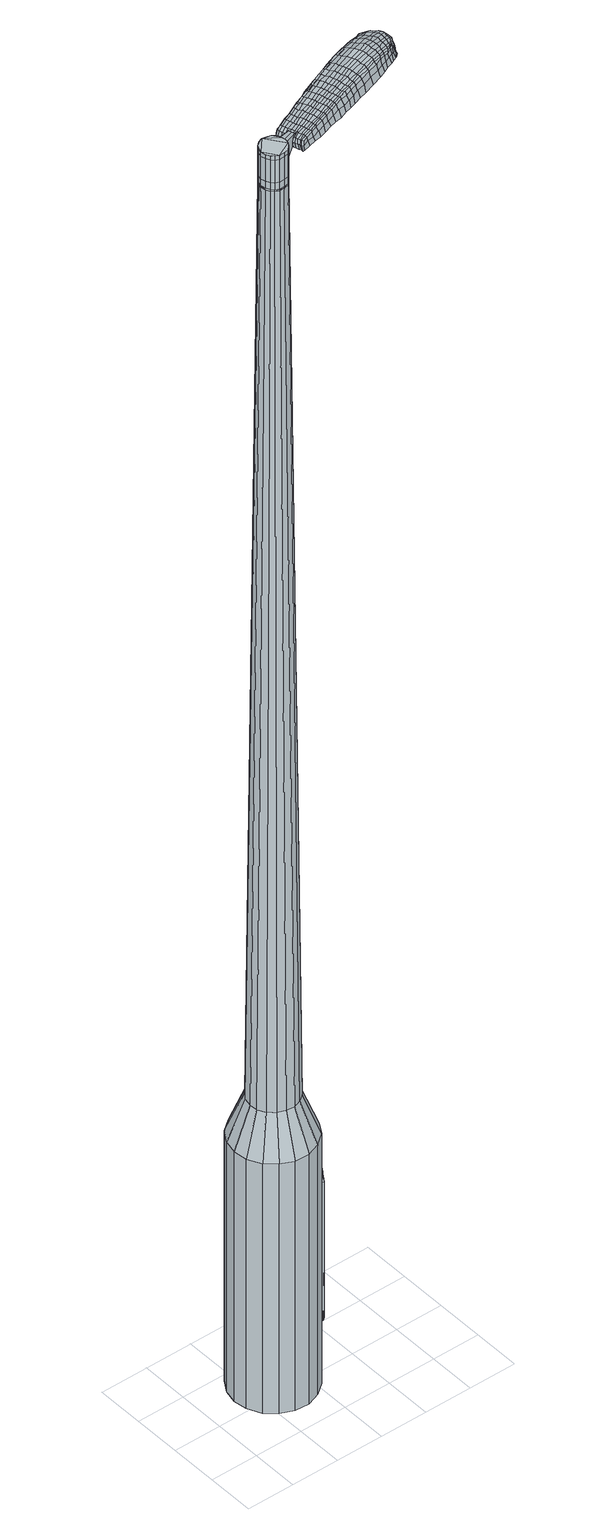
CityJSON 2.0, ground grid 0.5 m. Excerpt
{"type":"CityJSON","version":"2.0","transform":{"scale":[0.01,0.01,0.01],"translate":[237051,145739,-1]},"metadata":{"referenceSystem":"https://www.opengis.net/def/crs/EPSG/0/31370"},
"CityObjects":{
"object1":{"type":"GenericCityObject","attributes":{"cluster":571,"mean_distance_to_centroid":0.289,"new_centroid_x":237051.72,"new_centroid_y":145739.63,"mean_distance_to_camera":11.77,"H1":31.03,"H2":30.13,"Z_final":115.32,"cluster2":-1,"proj_x":237053.85,"proj_y":145746.33,"id_line":84815,"bearing_l":107.63,"distance":7.03,"orientation":"right","G_obj":17.63},"geometry":[{"type":"MultiSurface","lod":"2","boundaries":[[[0,1,2,3]],[[1,4,5,2]],[[4,6,7,5]],[[6,8,9,7]],[[8,10,11,9]],[[10,12,13,11]],[[12,14,15,13]],[[14,16,17,15]],[[16,18,19,17]],[[18,20,21,19]],[[20,22,23,21]],[[22,24,25,23]],[[24,26,27,25]],[[26,28,29,27]],[[28,30,31,29]],[[30,32,33,31]],[[32,34,35,33]],[[34,0,3,35]],[[36,37,38,39]],[[38,40,41,42]],[[41,43,42]],[[42,44,45,46]],[[45,47,46]],[[46,48,49,50]],[[49,51,50]],[[42,46,50,38]],[[50,52,39,38]],[[53,36,39]],[[2,5,7,35]],[[7,9,11,15]],[[11,13,15]],[[15,17,19,23]],[[19,21,23]],[[23,25,27,31]],[[27,29,31]],[[15,23,31,7]],[[31,33,35,7]],[[3,2,35]],[[1,0,54,55]],[[0,34,56,54]],[[34,32,57,56]],[[32,30,58,57]],[[30,28,59,58]],[[28,26,60,59]],[[26,24,61,60]],[[24,22,62,61]],[[22,20,63,62]],[[20,18,64,63]],[[18,16,65,64]],[[16,14,66,65]],[[14,12,67,66]],[[12,10,68,67]],[[10,8,69,68]],[[8,6,70,69]],[[6,4,71,70]],[[4,1,55,71]],[[55,54,72,73]],[[54,56,74,72]],[[56,57,75,74]],[[57,58,76,75]],[[58,59,77,76]],[[59,60,78,77]],[[60,61,79,78]],[[61,62,80,79]],[[62,63,81,80]],[[63,64,82,81]],[[64,65,83,82]],[[65,66,84,83]],[[66,67,85,84]],[[67,68,86,85]],[[68,69,87,86]],[[69,70,88,87]],[[70,71,89,88]],[[71,55,73,89]],[[72,90,91,92]],[[93,94,90,72]],[[95,96,94,93]],[[76,97,96,95]],[[98,99,97,76]],[[78,100,99,98]],[[101,102,100,78]],[[80,103,102,101]],[[104,105,103,80]],[[82,106,105,104]],[[83,107,106,82]],[[84,108,107,83]],[[109,110,108,84]],[[111,112,110,109]],[[113,114,112,111]],[[115,116,114,113]],[[117,118,116,115]],[[92,91,118,117]],[[119,120,121,122]],[[123,119,122,124]],[[125,123,124,126]],[[127,125,126,128]],[[129,127,128,130]],[[131,129,130,132]],[[133,131,132,134]],[[135,133,134,136]],[[137,135,136,138]],[[139,137,138,140]],[[141,139,140,142]],[[143,141,142,144]],[[145,143,144,146]],[[147,145,146,148]],[[149,147,148,150]],[[151,149,150,152]],[[73,72,92]],[[74,93,72]],[[74,75,95,93]],[[75,76,95]],[[77,98,76]],[[77,78,98]],[[79,101,78]],[[79,80,101]],[[81,104,80]],[[81,82,104]],[[85,109,84]],[[85,86,111,109]],[[86,87,113,111]],[[87,88,115,113]],[[88,89,117,115]],[[89,73,92,117]],[[153,91,90]],[[153,154,118,91]],[[154,155,116,118]],[[155,156,114,116]],[[156,157,112,114]],[[157,158,110,112]],[[158,108,110]],[[159,105,106]],[[159,103,105]],[[160,102,103]],[[160,100,102]],[[161,99,100]],[[161,97,99]],[[162,96,97]],[[162,163,94,96]],[[163,90,94]],[[39,52,151,164]],[[153,90,165,152]],[[53,39,164,120]],[[90,163,121,165]],[[36,53,120,119]],[[163,162,122,121]],[[37,36,119,123]],[[162,97,124,122]],[[38,37,123,125]],[[97,161,126,124]],[[40,38,125,127]],[[161,100,128,126]],[[41,40,127,129]],[[100,160,130,128]],[[43,41,129,131]],[[160,103,132,130]],[[42,43,131,133]],[[103,159,134,132]],[[44,42,133,135]],[[159,106,136,134]],[[45,44,135,137]],[[106,107,138,136]],[[47,45,137,139]],[[107,108,140,138]],[[46,47,139,141]],[[108,158,142,140]],[[48,46,141,143]],[[158,157,144,142]],[[49,48,143,145]],[[157,156,146,144]],[[51,49,145,147]],[[156,155,148,146]],[[50,51,147,149]],[[155,154,150,148]],[[52,50,149,151]],[[154,153,152,150]],[[151,152,166,167]],[[152,165,168,166]],[[165,121,169,168]],[[121,120,170,169]],[[120,164,171,170]],[[164,151,167,171]],[[172,173,174,175]],[[176,172,175,177]],[[172,176,178,179]],[[173,172,179,180]],[[181,182,183,184]],[[185,181,184,186]],[[181,185,187,188]],[[182,181,188,189]],[[190,191,192,193]],[[194,190,193,195]],[[190,194,196,197]],[[191,190,197,198]],[[199,200,201,202]],[[203,199,202,204]],[[199,203,205,206]],[[200,199,206,207]],[[208,209,210,211]],[[212,208,211,213]],[[208,212,214,215]],[[209,208,215,216]],[[217,218,219,220]],[[221,217,220,222]],[[217,221,223,224]],[[218,217,224,225]],[[226,227,228,229]],[[218,226,229,219]],[[226,218,225,230]],[[227,226,230,231]],[[232,233,234,235]],[[227,232,235,228]],[[232,227,231,236]],[[233,232,236,237]],[[238,176,177,239]],[[233,238,239,234]],[[238,233,237,240]],[[176,238,240,178]],[[241,242,243,244]],[[245,241,244,246]],[[241,245,247,248]],[[242,241,248,249]],[[250,251,252,253]],[[242,250,253,243]],[[250,242,249,254]],[[251,250,254,255]],[[256,257,258,259]],[[251,256,259,252]],[[256,251,255,260]],[[257,256,260,261]],[[262,263,264,265]],[[257,262,265,258]],[[262,257,261,266]],[[263,262,266,267]],[[268,173,180,269]],[[263,268,269,264]],[[268,263,267,270]],[[173,268,270,174]],[[271,272,273,274]],[[275,271,274,276]],[[271,275,277,278]],[[272,271,278,279]],[[280,281,282,283]],[[272,280,283,273]],[[280,272,279,284]],[[281,280,284,285]],[[286,287,288,289]],[[281,286,289,282]],[[286,281,285,290]],[[287,286,290,291]],[[292,185,186,293]],[[287,292,293,288]],[[292,287,291,294]],[[185,292,294,187]],[[295,296,297,298]],[[299,295,298,300]],[[295,299,301,302]],[[296,295,302,303]],[[304,305,306,307]],[[296,304,307,297]],[[304,296,303,308]],[[305,304,308,309]],[[310,311,312,313]],[[305,310,313,306]],[[310,305,309,314]],[[311,310,314,315]],[[316,317,318,319]],[[311,316,319,312]],[[316,311,315,320]],[[317,316,320,321]],[[322,182,189,323]],[[317,322,323,318]],[[322,317,321,324]],[[182,322,324,183]],[[325,211,210,326]],[[327,325,326,328]],[[325,327,329,330]],[[211,325,330,213]],[[331,327,328,332]],[[333,331,332,334]],[[331,333,335,336]],[[327,331,336,329]],[[337,333,334,338]],[[339,337,338,340]],[[337,339,341,342]],[[333,337,342,335]],[[343,339,340,344]],[[345,343,344,346]],[[343,345,347,348]],[[339,343,348,341]],[[349,345,346,350]],[[200,349,350,201]],[[349,200,207,351]],[[345,349,351,347]],[[352,353,198,197]],[[354,352,197,196]],[[352,354,355,356]],[[353,352,356,357]],[[358,359,357,356]],[[360,358,356,355]],[[358,360,361,362]],[[359,358,362,363]],[[364,365,363,362]],[[366,364,362,361]],[[364,366,367,368]],[[365,364,368,369]],[[370,371,369,368]],[[372,370,368,367]],[[370,372,205,203]],[[371,370,203,204]],[[373,374,375,376]],[[275,373,376,277]],[[373,275,276,377]],[[374,373,377,378]],[[379,194,195,380]],[[374,379,380,375]],[[379,374,378,381]],[[194,379,381,196]],[[382,383,384,385]],[[221,382,385,223]],[[382,221,222,386]],[[383,382,386,387]],[[388,389,390,391]],[[383,388,391,384]],[[388,383,387,392]],[[389,388,392,393]],[[394,191,198,395]],[[389,394,395,390]],[[394,389,393,396]],[[191,394,396,192]],[[397,398,399,400]],[[179,397,400,180]],[[397,179,178,401]],[[398,397,401,402]],[[403,404,405,406]],[[398,403,406,399]],[[403,398,402,407]],[[404,403,407,408]],[[409,202,201,410]],[[404,409,410,405]],[[409,404,408,411]],[[202,409,411,204]],[[412,413,414,415]],[[184,412,415,186]],[[412,184,183,416]],[[413,412,416,417]],[[418,206,205,419]],[[413,418,419,414]],[[418,413,417,420]],[[206,418,420,207]],[[421,422,423,424]],[[299,421,424,301]],[[421,299,300,425]],[[422,421,425,426]],[[427,212,213,428]],[[422,427,428,423]],[[427,422,426,429]],[[212,427,429,214]],[[430,431,432,433]],[[245,430,433,247]],[[430,245,246,434]],[[431,430,434,435]],[[436,437,438,439]],[[431,436,439,432]],[[436,431,435,440]],[[437,436,440,441]],[[442,209,216,443]],[[437,442,443,438]],[[442,437,441,444]],[[209,442,444,210]],[[445,446,435,434]],[[244,445,434,246]],[[445,244,243,447]],[[446,445,447,448]],[[449,450,441,440]],[[446,449,440,435]],[[449,446,448,451]],[[450,449,451,452]],[[453,326,210,444]],[[450,453,444,441]],[[453,450,452,454]],[[326,453,454,328]],[[455,456,457,458]],[[302,455,458,303]],[[455,302,301,424]],[[456,455,424,423]],[[459,330,329,460]],[[456,459,460,457]],[[459,456,423,428]],[[330,459,428,213]],[[461,462,448,447]],[[253,461,447,243]],[[461,253,252,463]],[[462,461,463,464]],[[465,466,452,451]],[[462,465,451,448]],[[465,462,464,467]],[[466,465,467,468]],[[469,332,328,454]],[[466,469,454,452]],[[469,466,468,470]],[[332,469,470,334]],[[471,472,473,474]],[[308,471,474,309]],[[471,308,303,458]],[[472,471,458,457]],[[475,336,335,476]],[[472,475,476,473]],[[475,472,457,460]],[[336,475,460,329]],[[477,478,464,463]],[[259,477,463,252]],[[477,259,258,479]],[[478,477,479,480]],[[481,482,468,467]],[[478,481,467,464]],[[481,478,480,483]],[[482,481,483,484]],[[485,338,334,470]],[[482,485,470,468]],[[485,482,484,486]],[[338,485,486,340]],[[487,488,489,490]],[[314,487,490,315]],[[487,314,309,474]],[[488,487,474,473]],[[491,342,341,492]],[[488,491,492,489]],[[491,488,473,476]],[[342,491,476,335]],[[493,494,480,479]],[[265,493,479,258]],[[493,265,264,495]],[[494,493,495,496]],[[497,498,484,483]],[[494,497,483,480]],[[497,494,496,499]],[[498,497,499,500]],[[501,344,340,486]],[[498,501,486,484]],[[501,498,500,502]],[[344,501,502,346]],[[503,504,505,506]],[[320,503,506,321]],[[503,320,315,490]],[[504,503,490,489]],[[507,348,347,508]],[[504,507,508,505]],[[507,504,489,492]],[[348,507,492,341]],[[509,510,496,495]],[[269,509,495,264]],[[509,269,180,400]],[[510,509,400,399]],[[511,512,500,499]],[[510,511,499,496]],[[511,510,399,406]],[[512,511,406,405]],[[513,350,346,502]],[[512,513,502,500]],[[513,512,405,410]],[[350,513,410,201]],[[514,515,417,416]],[[324,514,416,183]],[[514,324,321,506]],[[515,514,506,505]],[[516,351,207,420]],[[515,516,420,417]],[[516,515,505,508]],[[351,516,508,347]],[[517,518,378,377]],[[274,517,377,276]],[[517,274,273,519]],[[518,517,519,520]],[[521,354,196,381]],[[518,521,381,378]],[[521,518,520,522]],[[354,521,522,355]],[[523,524,525,526]],[[224,523,526,225]],[[523,224,223,385]],[[524,523,385,384]],[[527,528,529,530]],[[524,527,530,525]],[[527,524,384,391]],[[528,527,391,390]],[[531,353,357,532]],[[528,531,532,529]],[[531,528,390,395]],[[353,531,395,198]],[[533,534,520,519]],[[283,533,519,273]],[[533,283,282,535]],[[534,533,535,536]],[[537,360,355,522]],[[534,537,522,520]],[[537,534,536,538]],[[360,537,538,361]],[[539,540,541,542]],[[230,539,542,231]],[[539,230,225,526]],[[540,539,526,525]],[[543,544,545,546]],[[540,543,546,541]],[[543,540,525,530]],[[544,543,530,529]],[[547,359,363,548]],[[544,547,548,545]],[[547,544,529,532]],[[359,547,532,357]],[[549,550,536,535]],[[289,549,535,282]],[[549,289,288,551]],[[550,549,551,552]],[[553,366,361,538]],[[550,553,538,536]],[[553,550,552,554]],[[366,553,554,367]],[[555,556,557,558]],[[236,555,558,237]],[[555,236,231,542]],[[556,555,542,541]],[[559,560,561,562]],[[556,559,562,557]],[[559,556,541,546]],[[560,559,546,545]],[[563,365,369,564]],[[560,563,564,561]],[[563,560,545,548]],[[365,563,548,363]],[[565,566,552,551]],[[293,565,551,288]],[[565,293,186,415]],[[566,565,415,414]],[[567,372,367,554]],[[566,567,554,552]],[[567,566,414,419]],[[372,567,419,205]],[[568,569,402,401]],[[240,568,401,178]],[[568,240,237,558]],[[569,568,558,557]],[[570,571,408,407]],[[569,570,407,402]],[[570,569,557,562]],[[571,570,562,561]],[[572,371,204,411]],[[571,572,411,408]],[[572,571,561,564]],[[371,572,564,369]],[[573,574,575,576]],[[576,575,577,578]],[[579,577,575,580]],[[580,575,574,581]],[[582,583,584,585]],[[585,584,586,587]],[[588,586,584,589]],[[589,584,583,590]],[[591,592,593,594]],[[594,593,595,596]],[[597,595,593,598]],[[598,593,592,599]],[[600,601,602,603]],[[603,602,604,605]],[[606,604,602,607]],[[607,602,601,608]],[[609,610,611,612]],[[612,611,613,614]],[[615,613,611,616]],[[616,611,610,617]],[[618,619,620,621]],[[621,620,622,623]],[[624,622,620,625]],[[625,620,619,626]],[[627,628,629,630]],[[630,629,619,618]],[[626,619,629,631]],[[631,629,628,632]],[[633,634,635,636]],[[636,635,628,627]],[[632,628,635,637]],[[637,635,634,638]],[[578,577,639,640]],[[640,639,634,633]],[[638,634,639,641]],[[641,639,577,579]],[[642,643,644,645]],[[645,644,646,647]],[[648,646,644,649]],[[649,644,643,650]],[[651,652,653,654]],[[654,653,643,642]],[[650,643,653,655]],[[655,653,652,656]],[[657,658,659,660]],[[660,659,652,651]],[[656,652,659,661]],[[661,659,658,662]],[[663,664,665,666]],[[666,665,658,657]],[[662,658,665,667]],[[667,665,664,668]],[[581,574,669,670]],[[670,669,664,663]],[[668,664,669,671]],[[671,669,574,573]],[[672,673,674,675]],[[675,674,676,677]],[[678,676,674,679]],[[679,674,673,680]],[[681,682,683,684]],[[684,683,673,672]],[[680,673,683,685]],[[685,683,682,686]],[[687,688,689,690]],[[690,689,682,681]],[[686,682,689,691]],[[691,689,688,692]],[[587,586,693,694]],[[694,693,688,687]],[[692,688,693,695]],[[695,693,586,588]],[[696,697,698,699]],[[699,698,700,701]],[[702,700,698,703]],[[703,698,697,704]],[[705,706,707,708]],[[708,707,697,696]],[[704,697,707,709]],[[709,707,706,710]],[[711,712,713,714]],[[714,713,706,705]],[[710,706,713,715]],[[715,713,712,716]],[[717,718,719,720]],[[720,719,712,711]],[[716,712,719,721]],[[721,719,718,722]],[[590,583,723,724]],[[724,723,718,717]],[[722,718,723,725]],[[725,723,583,582]],[[609,612,726,727]],[[727,726,728,729]],[[730,728,726,731]],[[731,726,612,614]],[[729,728,732,733]],[[733,732,734,735]],[[736,734,732,737]],[[737,732,728,730]],[[735,734,738,739]],[[739,738,740,741]],[[742,740,738,743]],[[743,738,734,736]],[[741,740,744,745]],[[745,744,746,747]],[[748,746,744,749]],[[749,744,740,742]],[[747,746,750,751]],[[751,750,601,600]],[[608,601,750,752]],[[752,750,746,748]],[[599,753,754,598]],[[598,754,755,597]],[[756,755,754,757]],[[757,754,753,758]],[[758,759,760,757]],[[757,760,761,756]],[[762,761,760,763]],[[763,760,759,764]],[[764,765,766,763]],[[763,766,767,762]],[[768,767,766,769]],[[769,766,765,770]],[[770,771,772,769]],[[769,772,773,768]],[[606,773,772,604]],[[604,772,771,605]],[[774,775,776,777]],[[777,776,676,678]],[[677,676,776,778]],[[778,776,775,779]],[[596,595,780,781]],[[781,780,775,774]],[[779,775,780,782]],[[782,780,595,597]],[[783,784,785,786]],[[786,785,622,624]],[[623,622,785,787]],[[787,785,784,788]],[[789,790,791,792]],[[792,791,784,783]],[[788,784,791,793]],[[793,791,790,794]],[[599,592,795,796]],[[796,795,790,789]],[[794,790,795,797]],[[797,795,592,591]],[[798,799,800,801]],[[801,800,580,581]],[[579,580,800,802]],[[802,800,799,803]],[[804,805,806,807]],[[807,806,799,798]],[[803,799,806,808]],[[808,806,805,809]],[[600,603,810,811]],[[811,810,805,804]],[[809,805,810,812]],[[812,810,603,605]],[[813,814,815,816]],[[816,815,585,587]],[[582,585,815,817]],[[817,815,814,818]],[[606,607,819,820]],[[820,819,814,813]],[[818,814,819,821]],[[821,819,607,608]],[[822,823,824,825]],[[825,824,700,702]],[[701,700,824,826]],[[826,824,823,827]],[[614,613,828,829]],[[829,828,823,822]],[[827,823,828,830]],[[830,828,613,615]],[[831,832,833,834]],[[834,833,646,648]],[[647,646,833,835]],[[835,833,832,836]],[[837,838,839,840]],[[840,839,832,831]],[[836,832,839,841]],[[841,839,838,842]],[[617,610,843,844]],[[844,843,838,837]],[[842,838,843,845]],[[845,843,610,609]],[[836,846,835]],[[835,846,645,647]],[[642,645,846,847]],[[842,848,849,841]],[[841,849,846,836]],[[847,846,849,850]],[[850,849,848,851]],[[609,727,852,845]],[[845,852,848,842]],[[851,848,852,853]],[[853,852,727,729]],[[854,855,856,857]],[[857,856,703,704]],[[702,703,856,825]],[[825,856,855,822]],[[730,731,858,859]],[[859,858,855,854]],[[822,855,858,829]],[[829,858,731,614]],[[847,860,654,642]],[[651,654,860,861]],[[851,862,863,850]],[[850,863,860,847]],[[861,860,863,864]],[[864,863,862,865]],[[729,733,866,853]],[[853,866,862,851]],[[865,862,866,867]],[[867,866,733,735]],[[868,869,870,871]],[[871,870,709,710]],[[704,709,870,857]],[[857,870,869,854]],[[736,737,872,873]],[[873,872,869,868]],[[854,869,872,859]],[[859,872,737,730]],[[874,875,861]],[[861,875,660,651]],[[657,660,875,876]],[[876,875,874,877]],[[865,878,879,864]],[[864,879,874,861]],[[877,874,879,880]],[[880,879,878,881]],[[735,739,882,867]],[[867,882,878,865]],[[881,878,882,883]],[[883,882,739,741]],[[884,885,886,887]],[[887,886,715,716]],[[710,715,886,871]],[[871,886,885,868]],[[742,743,888,889]],[[889,888,885,884]],[[868,885,888,873]],[[873,888,743,736]],[[877,890,891,876]],[[876,891,666,657]],[[663,666,891,892]],[[892,891,890,893]],[[881,894,895,880]],[[880,895,890,877]],[[893,890,895,896]],[[896,895,894,897]],[[741,745,898,883]],[[883,898,894,881]],[[897,894,898,899]],[[899,898,745,747]],[[900,901,902,903]],[[903,902,721,722]],[[716,721,902,887]],[[887,902,901,884]],[[748,749,904,905]],[[905,904,901,900]],[[884,901,904,889]],[[889,904,749,742]],[[893,906,907,892]],[[892,907,670,663]],[[581,670,907,801]],[[801,907,906,798]],[[897,908,909,896]],[[896,909,906,893]],[[798,906,909,807]],[[807,909,908,804]],[[747,751,910,899]],[[899,910,908,897]],[[804,908,910,811]],[[811,910,751,600]],[[818,911,912,817]],[[817,912,725,582]],[[722,725,912,903]],[[903,912,911,900]],[[608,752,913,821]],[[821,913,911,818]],[[900,911,913,905]],[[905,913,752,748]],[[779,914,915,778]],[[778,915,675,677]],[[672,675,915,916]],[[916,915,914,917]],[[597,755,918,782]],[[782,918,914,779]],[[917,914,918,919]],[[919,918,755,756]],[[920,921,922,923]],[[923,922,625,626]],[[624,625,922,786]],[[786,922,921,783]],[[924,925,926,927]],[[927,926,921,920]],[[783,921,926,792]],[[792,926,925,789]],[[758,753,928,929]],[[929,928,925,924]],[[789,925,928,796]],[[796,928,753,599]],[[917,930,931,916]],[[916,931,684,672]],[[681,684,931,932]],[[932,931,930,933]],[[756,761,934,919]],[[919,934,930,917]],[[933,930,934,935]],[[935,934,761,762]],[[936,937,938,939]],[[939,938,631,632]],[[626,631,938,923]],[[923,938,937,920]],[[940,941,942,943]],[[943,942,937,936]],[[920,937,942,927]],[[927,942,941,924]],[[764,759,944,945]],[[945,944,941,940]],[[924,941,944,929]],[[929,944,759,758]],[[933,946,947,932]],[[932,947,690,681]],[[687,690,947,948]],[[948,947,946,949]],[[762,767,950,935]],[[935,950,946,933]],[[949,946,950,951]],[[951,950,767,768]],[[952,953,954,955]],[[955,954,637,638]],[[632,637,954,939]],[[939,954,953,936]],[[956,957,958,959]],[[959,958,953,952]],[[936,953,958,943]],[[943,958,957,940]],[[770,765,960,961]],[[961,960,957,956]],[[940,957,960,945]],[[945,960,765,764]],[[949,962,963,948]],[[948,963,694,687]],[[587,694,963,816]],[[816,963,962,813]],[[768,773,964,951]],[[951,964,962,949]],[[813,962,964,820]],[[820,964,773,606]],[[803,965,966,802]],[[802,966,641,579]],[[638,641,966,955]],[[955,966,965,952]],[[809,967,968,808]],[[808,968,965,803]],[[952,965,968,959]],[[959,968,967,956]],[[605,771,969,812]],[[812,969,967,809]],[[956,967,969,961]],[[961,969,771,770]],[[573,576,175,174]],[[576,578,177,175]],[[588,589,188,187]],[[589,590,189,188]],[[591,594,193,192]],[[594,596,195,193]],[[615,616,215,214]],[[616,617,216,215]],[[618,621,220,219]],[[621,623,222,220]],[[627,630,229,228]],[[630,618,219,229]],[[633,636,235,234]],[[636,627,228,235]],[[578,640,239,177]],[[640,633,234,239]],[[648,649,248,247]],[[649,650,249,248]],[[650,655,254,249]],[[655,656,255,254]],[[656,661,260,255]],[[661,662,261,260]],[[662,667,266,261]],[[667,668,267,266]],[[668,671,270,267]],[[671,573,174,270]],[[678,679,278,277]],[[679,680,279,278]],[[680,685,284,279]],[[685,686,285,284]],[[686,691,290,285]],[[691,692,291,290]],[[692,695,294,291]],[[695,588,187,294]],[[696,699,298,297]],[[699,701,300,298]],[[705,708,307,306]],[[708,696,297,307]],[[711,714,313,312]],[[714,705,306,313]],[[717,720,319,318]],[[720,711,312,319]],[[590,724,323,189]],[[724,717,318,323]],[[774,777,376,375]],[[777,678,277,376]],[[596,781,380,195]],[[781,774,375,380]],[[623,787,386,222]],[[787,788,387,386]],[[788,793,392,387]],[[793,794,393,392]],[[794,797,396,393]],[[797,591,192,396]],[[701,826,425,300]],[[826,827,426,425]],[[827,830,429,426]],[[830,615,214,429]],[[831,834,433,432]],[[834,648,247,433]],[[837,840,439,438]],[[840,831,432,439]],[[617,844,443,216]],[[844,837,438,443]],[[970,971,972,973]],[[974,975,973,972]],[[976,977,978,979]],[[980,981,982,983]],[[971,984,985,972]],[[986,974,972,985]],[[987,976,979,988]],[[989,990,981,980]],[[984,991,992,985]],[[992,993,986,985]],[[994,987,988,995]],[[996,990,989,997]],[[991,998,999,992]],[[999,1000,993,992]],[[1001,994,995,1002]],[[1003,996,997,1004]],[[1005,1006,1007,1008]],[[1009,1010,1006,1005]],[[1009,1011,1012,1010]],[[1011,1013,1014,1012]],[[1015,1016,1017,1018]],[[1019,1020,1016,1015]],[[1021,1022,1020,1019]],[[1023,1024,1022,1021]],[[1018,1007,1006,1015]],[[1015,1006,1010,1019]],[[1010,1012,1021,1019]],[[1012,1014,1023,1021]],[[979,978,975,974]],[[988,979,974,986]],[[993,995,988,986]],[[1000,1002,995,993]],[[980,983,977,976]],[[989,980,976,987]],[[997,989,987,994]],[[1004,997,994,1001]],[[981,1005,1008,982]],[[990,1009,1005,981]],[[1011,1009,990,996]],[[1013,1011,996,1003]],[[1025,1026,1027,1028]],[[1027,1029,1030,1031]],[[1027,1031,1032,1033]],[[1027,1033,1028]],[[1034,1025,1028,1035]],[[1036,1035,1028,1037]],[[1038,1037,1028]],[[1039,1027,1026,1040]],[[1041,1039,1040,1042]],[[1043,1041,1042,1044]],[[1045,1043,1044,1046]],[[1047,1045,1046,1048]],[[1048,1049,1050,1051]],[[1048,1051,1052,1053]],[[1048,1053,1054,1055]],[[1054,1056,1057,1058]],[[1054,1058,1059,1060]],[[1054,1060,1055]],[[1048,1055,1047]],[[1061,1062,1026,1025]],[[1063,1064,1029,1027]],[[1065,1066,1038,1028]],[[1062,1067,1040,1026]],[[1068,1063,1027,1039]],[[1067,1069,1042,1040]],[[1070,1068,1039,1041]],[[1069,1071,1044,1042]],[[1072,1070,1041,1043]],[[1071,1073,1046,1044]],[[1074,1072,1043,1045]],[[1073,1075,1048,1046]],[[1076,1074,1045,1047]],[[1075,1077,1049,1048]],[[1078,1079,1056,1054]],[[1080,1076,1047,1055]],[[1050,1049,1077,1081]],[[1051,1050,1081,1082]],[[1052,1051,1082,1083]],[[1053,1052,1083,1084]],[[1054,1053,1084,1078]],[[1085,1061,1025,1034]],[[1086,1085,1034,1035]],[[1087,1086,1035,1036]],[[1088,1087,1036,1037]],[[1066,1088,1037,1038]],[[1030,1029,1064,1089]],[[1057,1056,1079,1090]],[[1031,1030,1089,1091]],[[1032,1031,1091,1092]],[[1033,1032,1092,1093]],[[1028,1033,1093,1065]],[[1058,1057,1090,1094]],[[1059,1058,1094,1095]],[[1060,1059,1095,1096]],[[1055,1060,1096,1080]]]}]}
},
"vertices":[
[114,78,384],[116,64,384],[116,64,96],[114,78,96],[112,49,384],[112,49,96],[105,37,384],[105,37,96],[93,28,384],[93,28,96],[79,23,384],[79,23,96],[64,24,384],[64,24,96],[51,30,384],[51,30,96],[40,39,384],[40,39,96],[33,53,384],[33,53,96],[31,67,384],[31,67,96],[34,81,384],[34,81,96],[42,94,384],[42,94,96],[54,103,384],[54,103,96],[68,107,384],[68,107,96],[82,107,384],[82,107,96],[96,101,384],[96,101,96],[107,91,384],[107,91,96],[81,77,1524],[76,78,1524],[72,79,1524],[86,69,1524],[67,77,1524],[63,74,1524],[60,66,1524],[61,70,1524],[61,61,1524],[63,57,1524],[70,52,1524],[66,54,1524],[75,52,1524],[80,53,1524],[86,60,1524],[83,56,1524],[87,65,1524],[84,74,1524],[97,73,429],[99,64,429],[93,81,429],[87,87,429],[79,90,429],[70,90,429],[62,88,429],[55,82,429],[50,75,429],[48,66,429],[49,58,429],[53,50,429],[60,44,429],[68,41,429],[77,40,429],[85,43,429],[92,48,429],[97,56,429],[86,69,1483],[87,65,1483],[84,74,1483],[81,77,1483],[76,78,1483],[72,79,1483],[67,77,1483],[63,74,1483],[61,70,1483],[60,66,1483],[61,61,1483],[63,57,1483],[66,54,1483],[70,52,1483],[75,52,1483],[80,53,1483],[83,56,1483],[86,60,1483],[86,69,1485],[86,65,1485],[86,65,1483],[84,73,1483],[84,73,1485],[80,76,1483],[80,76,1485],[76,78,1485],[72,78,1483],[72,78,1485],[67,77,1485],[64,74,1483],[64,74,1485],[61,70,1485],[61,66,1483],[61,66,1485],[61,61,1485],[63,57,1485],[66,54,1485],[71,53,1483],[71,53,1485],[75,53,1483],[75,53,1485],[79,54,1483],[79,54,1485],[83,57,1483],[83,57,1485],[85,60,1483],[85,60,1485],[81,77,1519],[84,74,1519],[84,74,1493],[81,77,1493],[76,78,1519],[76,78,1493],[72,79,1519],[72,79,1493],[67,77,1519],[67,77,1493],[63,74,1519],[63,74,1493],[61,70,1519],[61,70,1493],[60,66,1519],[60,66,1493],[61,61,1519],[61,61,1493],[63,57,1519],[63,57,1493],[66,54,1519],[66,54,1493],[70,52,1519],[70,52,1493],[75,52,1519],[75,52,1493],[80,53,1519],[80,53,1493],[83,56,1519],[83,56,1493],[86,60,1519],[86,60,1493],[87,65,1519],[87,65,1493],[87,65,1485],[86,60,1485],[83,56,1485],[80,53,1485],[75,52,1485],[70,52,1485],[60,66,1485],[63,74,1485],[72,79,1485],[81,77,1485],[84,74,1485],[86,69,1519],[86,69,1493],[105,72,1513],[105,72,1518],[104,75,1513],[103,78,1513],[103,78,1518],[104,75,1518],[180,79,1519],[174,77,1518],[175,76,1509],[182,78,1510],[189,81,1519],[190,80,1510],[187,82,1526],[179,80,1525],[172,78,1525],[169,116,1519],[162,113,1518],[162,111,1525],[169,114,1525],[177,119,1519],[177,117,1526],[178,120,1510],[170,118,1510],[163,115,1509],[244,121,1519],[245,118,1519],[246,118,1513],[245,121,1513],[242,125,1519],[243,125,1513],[241,124,1524],[243,121,1524],[244,117,1524],[174,99,1530],[167,96,1529],[168,93,1529],[175,95,1530],[182,101,1531],[183,98,1531],[181,105,1530],[173,102,1530],[166,100,1529],[97,74,1512],[98,71,1512],[99,72,1517],[98,74,1517],[96,77,1512],[97,77,1517],[97,77,1506],[98,74,1506],[99,72,1506],[236,98,1519],[234,97,1519],[235,96,1512],[238,97,1512],[239,99,1518],[240,98,1512],[238,100,1522],[236,99,1523],[233,98,1524],[229,95,1519],[224,93,1519],[225,92,1512],[231,94,1512],[228,96,1524],[223,94,1525],[218,91,1519],[211,88,1519],[213,87,1511],[220,90,1511],[217,92,1526],[210,89,1526],[200,85,1519],[202,84,1510],[199,86,1526],[109,61,1513],[116,62,1513],[115,63,1518],[108,61,1517],[103,59,1512],[104,60,1516],[104,59,1506],[110,60,1507],[118,62,1507],[124,64,1514],[131,66,1515],[130,67,1520],[122,65,1519],[125,63,1507],[132,65,1507],[138,68,1515],[145,70,1516],[144,71,1522],[137,69,1521],[140,67,1508],[147,69,1508],[153,72,1517],[160,73,1517],[158,75,1524],[151,73,1523],[154,70,1508],[161,72,1509],[167,75,1518],[165,76,1524],[168,74,1509],[226,132,1519],[223,132,1519],[223,130,1524],[227,131,1523],[229,133,1518],[229,132,1522],[229,134,1512],[227,134,1512],[224,133,1512],[218,131,1519],[213,130,1519],[213,128,1525],[218,129,1524],[219,132,1512],[213,131,1512],[207,128,1519],[199,126,1519],[199,124,1526],[207,126,1526],[208,130,1511],[200,128,1511],[188,122,1519],[188,121,1526],[189,124,1510],[100,89,1513],[107,92,1513],[108,94,1507],[100,91,1507],[95,87,1512],[95,88,1506],[96,87,1516],[100,88,1517],[107,91,1518],[114,95,1514],[121,98,1515],[122,99,1507],[115,96,1507],[114,93,1519],[121,96,1520],[128,100,1515],[135,103,1516],[136,105,1508],[129,102,1508],[128,99,1521],[135,101,1522],[142,106,1517],[149,108,1517],[150,110,1509],[143,107,1508],[141,104,1523],[148,106,1524],[156,111,1518],[156,113,1509],[155,109,1524],[103,76,1519],[104,73,1519],[110,78,1520],[111,76,1520],[109,81,1520],[102,79,1519],[117,81,1522],[118,78,1522],[124,83,1523],[125,80,1523],[124,86,1523],[116,83,1521],[132,85,1524],[132,82,1524],[139,87,1525],[139,85,1525],[138,90,1525],[131,88,1524],[146,90,1526],[147,87,1526],[153,92,1527],[154,89,1527],[152,95,1527],[145,93,1526],[160,94,1528],[161,91,1528],[159,98,1528],[240,120,1527],[241,116,1527],[238,123,1526],[234,122,1527],[236,118,1528],[237,115,1528],[229,117,1529],[231,113,1529],[228,120,1528],[221,118,1530],[223,114,1530],[224,111,1530],[216,112,1531],[217,109,1531],[214,116,1530],[205,113,1531],[207,109,1531],[208,106,1531],[195,105,1531],[196,102,1531],[193,109,1531],[231,132,1518],[234,131,1519],[235,132,1513],[232,134,1513],[230,131,1523],[233,130,1523],[238,128,1519],[239,129,1513],[237,127,1524],[240,101,1518],[242,103,1518],[241,103,1523],[239,101,1523],[242,100,1513],[243,103,1513],[244,106,1519],[245,110,1519],[244,110,1524],[242,106,1523],[245,106,1513],[246,110,1513],[246,114,1519],[244,113,1524],[247,114,1513],[178,81,1528],[178,83,1528],[171,81,1528],[172,80,1527],[187,84,1528],[186,86,1529],[177,86,1529],[177,89,1530],[169,87,1529],[170,84,1528],[186,88,1529],[185,92,1530],[176,92,1530],[169,90,1529],[184,95,1531],[169,112,1528],[170,110,1529],[178,113,1529],[177,115,1528],[162,110,1527],[163,108,1528],[171,106,1529],[180,109,1530],[164,104,1528],[93,85,1512],[94,84,1512],[95,83,1517],[95,85,1517],[94,87,1506],[94,85,1506],[95,80,1512],[96,80,1517],[96,81,1506],[101,60,1512],[101,62,1512],[102,61,1506],[102,59,1506],[102,61,1517],[102,62,1517],[100,64,1512],[99,66,1512],[100,66,1506],[101,63,1506],[101,65,1517],[100,67,1517],[98,69,1512],[99,69,1506],[100,69,1517],[107,62,1519],[107,64,1519],[115,64,1520],[114,66,1520],[106,66,1519],[105,69,1519],[113,68,1520],[113,71,1520],[105,71,1519],[112,73,1520],[100,87,1519],[100,85,1519],[107,88,1520],[107,90,1520],[101,82,1519],[108,84,1520],[122,66,1521],[121,68,1521],[129,68,1522],[129,70,1522],[121,70,1521],[120,73,1521],[128,72,1522],[127,75,1523],[119,75,1522],[126,78,1523],[114,92,1521],[114,90,1521],[121,93,1522],[121,95,1522],[115,87,1521],[122,89,1522],[136,70,1523],[136,72,1523],[143,72,1524],[143,74,1524],[135,74,1523],[134,77,1524],[142,76,1525],[141,79,1525],[133,80,1524],[140,82,1525],[128,97,1523],[128,95,1523],[135,98,1524],[135,100,1524],[129,92,1524],[136,94,1525],[150,74,1525],[150,76,1525],[158,76,1526],[157,78,1526],[149,78,1526],[148,81,1526],[156,80,1527],[155,83,1527],[147,84,1526],[154,86,1527],[142,102,1525],[142,100,1525],[149,103,1526],[149,105,1526],[143,97,1526],[150,99,1527],[165,78,1527],[164,80,1527],[163,82,1527],[162,85,1528],[162,88,1528],[155,107,1527],[156,105,1527],[157,102,1528],[228,130,1525],[231,129,1525],[224,130,1526],[227,128,1526],[234,127,1526],[230,126,1527],[237,101,1525],[238,103,1525],[235,101,1526],[233,99,1525],[240,106,1525],[241,109,1526],[237,108,1527],[236,104,1526],[241,113,1526],[237,111,1527],[219,128,1526],[222,127,1527],[214,127,1527],[215,125,1528],[225,124,1528],[218,122,1529],[229,97,1526],[230,99,1527],[224,97,1528],[223,95,1527],[231,102,1527],[231,106,1528],[225,103,1529],[224,100,1528],[231,109,1528],[224,107,1530],[207,125,1528],[209,123,1529],[200,123,1528],[201,121,1529],[211,120,1529],[203,117,1530],[217,93,1528],[218,95,1528],[210,93,1529],[209,91,1528],[218,98,1529],[218,101,1530],[209,99,1530],[210,95,1530],[217,105,1530],[209,102,1531],[188,119,1529],[190,117,1529],[191,113,1530],[198,87,1528],[198,89,1529],[198,92,1530],[197,95,1530],[197,99,1531],[175,78,1509],[173,79,1518],[180,81,1518],[182,80,1509],[188,83,1519],[190,82,1510],[187,84,1525],[179,82,1525],[172,80,1525],[163,110,1525],[163,111,1518],[170,114,1518],[169,112,1525],[178,117,1519],[177,115,1525],[179,118,1510],[171,116,1509],[164,113,1509],[244,117,1513],[243,117,1519],[242,120,1519],[243,121,1513],[240,123,1519],[241,124,1513],[239,123,1524],[241,120,1524],[242,117,1524],[168,94,1528],[167,96,1528],[174,99,1529],[175,96,1529],[183,101,1529],[184,98,1529],[181,105,1529],[173,102,1529],[166,100,1528],[101,72,1516],[100,72,1512],[99,75,1512],[100,75,1516],[98,78,1512],[99,78,1516],[99,78,1506],[100,75,1506],[101,72,1506],[234,97,1512],[233,98,1519],[235,100,1518],[237,99,1512],[237,101,1518],[238,100,1512],[236,101,1522],[235,101,1523],[232,100,1523],[225,93,1512],[223,94,1519],[228,97,1519],[230,96,1512],[227,98,1524],[222,96,1525],[212,89,1511],[210,90,1519],[218,92,1519],[219,91,1511],[217,93,1525],[209,91,1526],[199,86,1519],[201,85,1510],[198,88,1526],[115,65,1518],[116,64,1513],[109,62,1513],[108,63,1517],[104,61,1512],[104,62,1515],[105,61,1506],[110,62,1506],[117,64,1507],[129,69,1520],[130,68,1514],[123,66,1514],[122,67,1519],[125,65,1507],[132,67,1507],[144,73,1522],[145,72,1516],[138,70,1515],[137,71,1521],[139,69,1508],[146,71,1508],[158,76,1523],[159,75,1517],[152,73,1516],[151,75,1522],[154,72,1508],[161,74,1508],[166,77,1517],[165,78,1524],[168,76,1509],[223,129,1523],[223,130,1519],[227,130,1518],[227,129,1523],[229,131,1518],[228,130,1522],[229,132,1512],[227,132,1512],[224,131,1512],[213,126,1525],[213,128,1519],[219,129,1519],[219,127,1524],[219,130,1512],[214,129,1512],[200,122,1526],[200,124,1519],[208,126,1519],[207,125,1525],[208,128,1511],[201,126,1511],[189,120,1519],[189,119,1526],[190,122,1510],[108,92,1507],[108,90,1513],[101,88,1513],[101,89,1506],[96,86,1512],[97,87,1506],[97,85,1515],[101,87,1517],[107,89,1518],[122,97,1507],[122,96,1514],[115,93,1514],[115,95,1507],[114,92,1519],[121,94,1520],[136,103,1508],[136,101,1516],[129,98,1515],[129,100,1508],[128,97,1521],[135,100,1522],[150,108,1508],[150,106,1517],[143,104,1516],[143,105,1508],[142,102,1522],[149,105,1523],[156,109,1517],[157,111,1509],[156,107,1524],[104,76,1518],[105,74,1518],[111,78,1519],[112,76,1519],[110,81,1519],[103,79,1518],[118,81,1520],[119,78,1520],[125,83,1521],[126,80,1521],[124,86,1521],[117,83,1520],[132,85,1523],[133,83,1523],[139,87,1524],[140,85,1524],[138,90,1524],[131,88,1523],[146,90,1525],[147,87,1525],[153,92,1526],[154,89,1526],[152,95,1526],[145,93,1525],[160,94,1527],[161,91,1527],[159,97,1527],[240,116,1526],[239,119,1526],[237,122,1525],[233,121,1526],[235,118,1526],[236,115,1526],[230,113,1528],[229,116,1528],[227,119,1527],[220,117,1528],[222,114,1529],[223,111,1529],[216,109,1530],[215,112,1530],[214,115,1529],[205,113,1530],[207,109,1530],[208,106,1530],[196,102,1530],[195,105,1530],[193,109,1530],[233,130,1513],[233,129,1518],[230,130,1518],[231,132,1512],[230,129,1523],[232,128,1523],[237,127,1519],[237,127,1513],[235,126,1523],[239,104,1523],[240,104,1518],[239,102,1518],[237,103,1523],[240,101,1512],[241,103,1512],[242,110,1523],[243,110,1519],[242,107,1519],[240,107,1523],[243,107,1513],[244,110,1513],[243,114,1519],[242,113,1524],[244,114,1513],[171,82,1527],[178,84,1527],[178,83,1527],[171,81,1526],[186,85,1527],[186,86,1528],[170,88,1528],[177,90,1528],[177,87,1528],[171,85,1527],[186,89,1528],[185,92,1529],[176,93,1529],[169,91,1528],[184,95,1529],[178,113,1528],[170,110,1527],[169,111,1527],[178,114,1527],[163,109,1526],[163,107,1527],[171,106,1528],[180,109,1528],[165,104,1527],[97,84,1516],[96,84,1512],[95,85,1512],[97,85,1516],[96,86,1506],[97,85,1506],[97,81,1512],[98,81,1516],[98,82,1506],[104,62,1506],[103,62,1512],[103,61,1512],[104,61,1506],[104,62,1516],[104,63,1516],[102,67,1506],[101,67,1512],[102,64,1512],[103,64,1506],[103,65,1516],[102,68,1516],[101,70,1512],[102,70,1506],[101,70,1516],[108,64,1518],[115,66,1519],[106,69,1518],[107,67,1518],[114,69,1519],[113,71,1519],[106,71,1518],[112,73,1519],[108,88,1519],[101,85,1518],[101,86,1518],[108,89,1519],[102,82,1518],[109,85,1519],[122,68,1520],[129,70,1521],[120,73,1520],[121,71,1520],[128,73,1521],[127,75,1521],[119,76,1520],[127,78,1521],[122,93,1521],[115,90,1520],[115,91,1520],[122,94,1521],[116,87,1520],[123,89,1521],[136,72,1522],[136,71,1522],[143,73,1523],[143,74,1523],[135,77,1522],[135,75,1522],[142,77,1523],[142,79,1524],[134,80,1523],[141,82,1524],[136,98,1523],[129,95,1522],[129,96,1522],[136,99,1523],[130,92,1522],[137,94,1523],[150,76,1524],[151,75,1524],[158,77,1525],[157,78,1525],[149,81,1525],[150,79,1524],[157,81,1525],[156,84,1526],[148,84,1525],[155,86,1526],[150,103,1525],[143,100,1524],[142,101,1524],[149,104,1525],[144,97,1524],[151,99,1525],[164,80,1526],[165,79,1526],[163,86,1527],[164,83,1526],[162,88,1527],[157,105,1526],[156,106,1526],[158,101,1526],[230,128,1524],[228,129,1524],[224,128,1525],[226,127,1525],[233,125,1525],[230,125,1525],[234,102,1525],[237,104,1524],[235,102,1524],[232,101,1525],[236,108,1526],[240,109,1525],[238,106,1524],[235,105,1525],[240,113,1525],[236,111,1526],[221,126,1526],[219,127,1526],[214,125,1526],[215,124,1527],[224,123,1526],[218,121,1527],[223,98,1527],[229,100,1526],[228,99,1526],[222,96,1526],[224,104,1528],[230,106,1527],[230,103,1526],[224,101,1527],[230,109,1527],[224,107,1528],[209,123,1527],[208,124,1527],[200,121,1527],[201,120,1528],[211,119,1528],[203,117,1529],[209,93,1528],[217,96,1527],[217,94,1527],[209,92,1527],[209,99,1529],[217,102,1529],[217,99,1528],[209,96,1528],[217,105,1529],[209,103,1530],[190,116,1528],[189,118,1528],[192,113,1529],[198,90,1528],[198,89,1528],[197,96,1529],[198,93,1529],[197,99,1530],[104,61,1508],[102,67,1508],[134,76,1509],[136,68,1509],[154,82,1510],[157,74,1510],[192,93,1512],[195,84,1512],[178,79,1511],[175,88,1511],[210,98,1513],[222,103,1514],[225,95,1514],[212,90,1513],[100,74,1508],[131,83,1509],[152,90,1510],[190,102,1512],[172,96,1511],[207,107,1513],[219,111,1514],[98,80,1508],[129,91,1509],[149,98,1510],[187,111,1512],[170,105,1511],[217,120,1514],[204,116,1513],[96,86,1508],[126,98,1509],[147,106,1510],[184,120,1512],[167,114,1511],[214,128,1514],[201,125,1513],[235,107,1514],[239,110,1514],[241,103,1514],[237,99,1514],[232,116,1514],[237,117,1514],[230,124,1514],[235,124,1514],[227,132,1514],[233,130,1514],[243,114,1515],[245,118,1515],[245,117,1515],[244,110,1515],[241,118,1515],[244,119,1515],[240,123,1515],[244,120,1515],[239,127,1515],[244,121,1515],[80,108,334],[84,108,334],[84,108,165],[69,109,171],[80,108,165],[76,108,165],[73,108,166],[71,108,167],[70,109,169],[76,108,334],[73,108,333],[71,108,332],[70,109,331],[69,109,328],[97,102,165],[97,102,334],[108,92,165],[108,92,334],[115,78,165],[115,78,334],[117,64,165],[117,64,334],[114,49,165],[114,49,334],[112,45,334],[110,42,334],[108,40,333],[107,38,332],[107,37,331],[107,36,328],[112,45,165],[107,36,171],[107,37,169],[107,38,167],[108,40,166],[110,42,165],[79,105,334],[83,105,334],[83,105,165],[79,105,165],[69,106,171],[69,106,328],[96,100,334],[96,100,165],[106,90,334],[106,90,165],[112,78,334],[112,78,165],[114,64,334],[114,64,165],[112,50,334],[112,50,165],[109,47,334],[104,38,328],[104,38,171],[109,47,165],[108,44,334],[106,41,333],[105,39,332],[104,38,331],[76,105,334],[73,105,333],[71,106,332],[70,106,331],[76,105,165],[104,38,169],[73,105,166],[71,106,167],[70,106,169],[105,39,167],[106,41,166],[108,44,165]
]}
